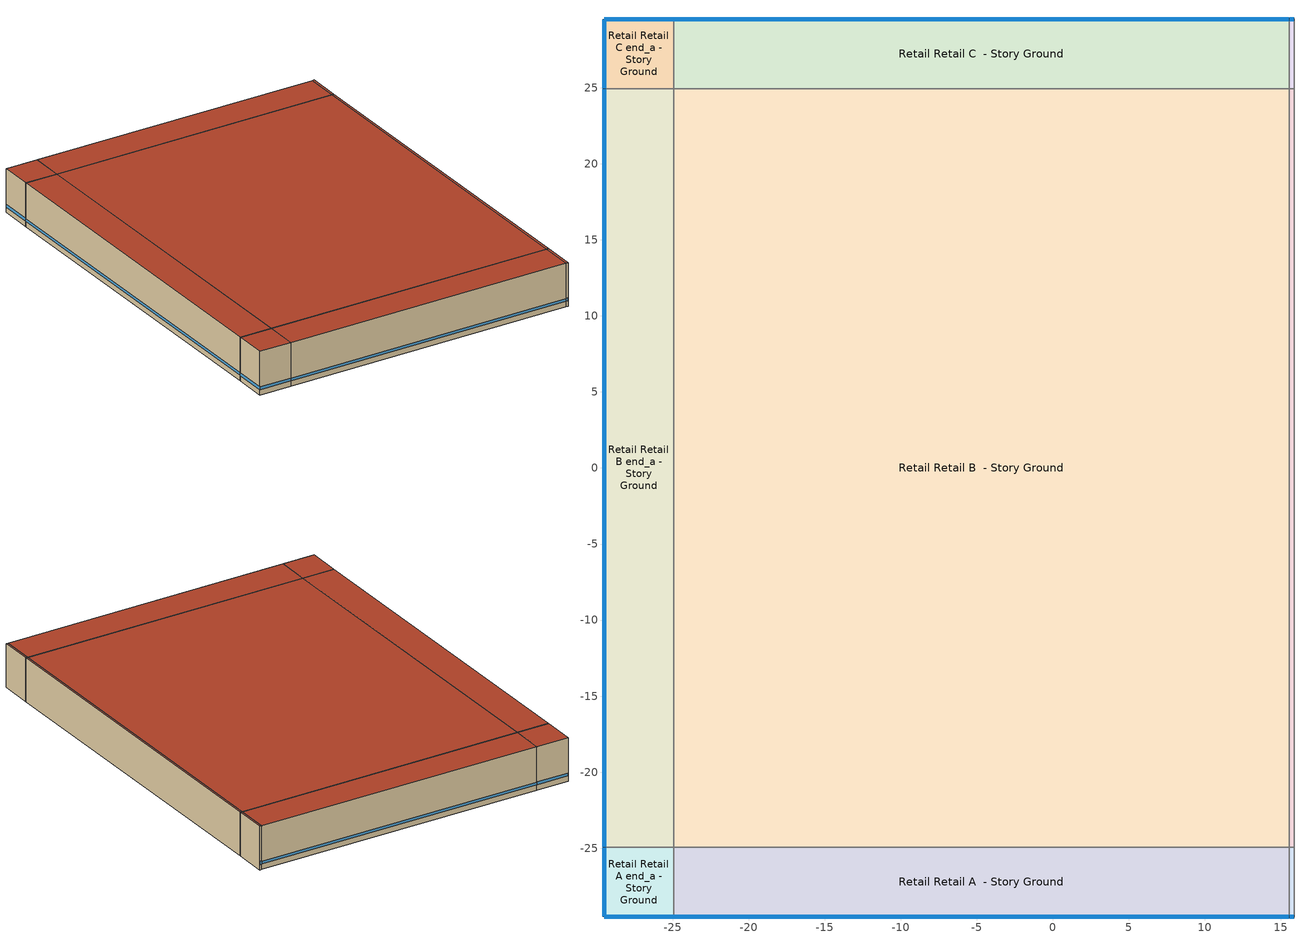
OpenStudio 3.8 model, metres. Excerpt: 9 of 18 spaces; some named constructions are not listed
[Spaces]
Retail Retail A end_a - Story Ground
 floor ground (Foundation F 126 Perim 914 Area 209): -29.51,-29.51 -29.51,-24.94 -24.94,-24.94 -24.94,-29.51 z0
 wall outside: -29.51,-24.94 -29.51,-29.51 -24.94,-29.51 z0:6.1
 wall to Retail Retail B end_a - Story Ground: -24.94,-24.94 -29.51,-24.94 z0:6.1
 wall to Retail Retail A  - Story Ground: -24.94,-29.51 -24.94,-24.94 z0:6.1
 window (Window U-0.75 SHGC 0.48): -29.51,-24.97 -29.51,-29.49 / -29.49,-29.51 -24.97,-29.51 z0.76:1.13
 roof outside: -24.94,-29.51 -24.94,-24.94 -29.51,-24.94 -29.51,-29.51 z6.1
Retail Retail B end_a - Story Ground
 floor ground (Foundation F 126 Perim 4988 Area 22805): -29.51,-24.94 -29.51,24.94 -24.94,24.94 -24.94,-24.94 z0
 wall outside: -29.51,24.94 -29.51,-24.94 z0:6.1
 wall to Retail Retail C end_a - Story Ground: -24.94,24.94 -29.51,24.94 z0:6.1
 wall to Retail Retail B  - Story Ground: -24.94,-24.94 -24.94,24.94 z0:6.1
 window (Window U-0.75 SHGC 0.48): -29.51,24.91 -29.51,-24.91 z0.76:1.13
 roof outside: -24.94,-24.94 -24.94,24.94 -29.51,24.94 -29.51,-24.94 z6.1
Retail Retail C end_a - Story Ground
 floor ground (Foundation F 126 Perim 914 Area 209): -29.51,24.94 -29.51,29.51 -24.94,29.51 -24.94,24.94 z0
 wall outside: -24.94,29.51 -29.51,29.51 -29.51,24.94 z0:6.1
 wall to Retail Retail C  - Story Ground: -24.94,24.94 -24.94,29.51 z0:6.1
 window (Window U-0.75 SHGC 0.48): -29.51,29.49 -29.51,24.97 / -24.97,29.51 -29.49,29.51 z0.76:1.13
 roof outside: -24.94,24.94 -24.94,29.51 -29.51,29.51 -29.51,24.94 z6.1
Retail Retail A  - Story Ground
 floor ground (Foundation F 126 Perim 4049 Area 18513): -24.94,-29.51 -24.94,-24.94 15.55,-24.94 15.55,-29.51 z0
 wall outside: -24.94,-29.51 15.55,-29.51 z0:6.1
 wall to Retail Retail B  - Story Ground: 15.55,-24.94 -24.94,-24.94 z0:6.1
 wall to Retail Entry A  - Story Ground: 15.55,-29.51 15.55,-24.94 z0:6.1
 window (Window U-0.75 SHGC 0.48): -24.91,-29.51 15.53,-29.51 z0.76:1.13
 roof outside: 15.55,-29.51 15.55,-24.94 -24.94,-24.94 -24.94,-29.51 z6.1
Retail Retail B  - Story Ground
 floor ground (Foundation F 126 Perim 0 Area 20198): -24.94,-24.94 -24.94,24.94 15.55,24.94 15.55,-24.94 z0
 wall to Retail Retail C  - Story Ground: 15.55,24.94 -24.94,24.94 z0:6.1
 wall to Retail Entry B  - Story Ground: 15.55,-24.94 15.55,24.94 z0:6.1
 roof outside: 15.55,-24.94 15.55,24.94 -24.94,24.94 -24.94,-24.94 z6.1
Retail Retail C  - Story Ground
 floor ground (Foundation F 126 Perim 4049 Area 18513): -24.94,24.94 -24.94,29.51 15.55,29.51 15.55,24.94 z0
 wall outside: 15.55,29.51 -24.94,29.51 z0:6.1
 wall to Retail Entry C  - Story Ground: 15.55,24.94 15.55,29.51 z0:6.1
 window (Window U-0.75 SHGC 0.48): 15.53,29.51 -24.91,29.51 z0.76:1.13
 roof outside: 15.55,24.94 15.55,29.51 -24.94,29.51 -24.94,24.94 z6.1
Retail Entry A  - Story Ground
 floor ground (Foundation F 126 Perim 031 Area 14): 15.55,-29.51 15.55,-24.94 15.86,-24.94 15.86,-29.51 z0
 wall outside: 15.55,-29.51 15.86,-29.51 z0:6.1
 wall to Retail Entry B  - Story Ground: 15.86,-24.94 15.55,-24.94 z0:6.1
 wall to Retail Point_of_Sale A  - Story Ground: 15.86,-29.51 15.86,-24.94 z0:6.1
 window (Window U-0.75 SHGC 0.48): 15.58,-29.51 15.83,-29.51 z0.76:1.2
 roof outside: 15.86,-29.51 15.86,-24.94 15.55,-24.94 15.55,-29.51 z6.1
Retail Entry B  - Story Ground
 floor ground (Foundation F 126 Perim 0 Area 1531): 15.55,-24.94 15.55,24.94 15.86,24.94 15.86,-24.94 z0
 wall to Retail Entry C  - Story Ground: 15.86,24.94 15.55,24.94 z0:6.1
 wall to Retail Point_of_Sale B  - Story Ground: 15.86,-24.94 15.86,24.94 z0:6.1
 roof outside: 15.86,-24.94 15.86,24.94 15.55,24.94 15.55,-24.94 z6.1
Retail Entry C  - Story Ground
 floor ground (Foundation F 126 Perim 031 Area 14): 15.55,24.94 15.55,29.51 15.86,29.51 15.86,24.94 z0
 wall outside: 15.86,29.51 15.55,29.51 z0:6.1
 wall to Retail Point_of_Sale C  - Story Ground: 15.86,24.94 15.86,29.51 z0:6.1
 window (Window U-0.75 SHGC 0.48): 15.83,29.51 15.58,29.51 z0.76:1.2
 roof outside: 15.86,24.94 15.86,29.51 15.55,29.51 15.55,24.94 z6.1
[SizingPeriod:DesignDay] Barometric Pressure {Pa}=98592; Wind Speed {m/s}=4.3; Wind Direction {deg}=230; Rain Indicator=No; Snow Indicator=No; Day of Month=21; Day Type=SummerDesignDay; Daylight Saving Time Indicator=No; Humidity Condition Type=Wetbulb; Dry-Bulb Temperature Range Modifier Type=DefaultMultipliers; Solar Model Indicator=ASHRAETau
Name | Maximum Dry-Bulb Temperature {C} | Daily Dry-Bulb Temperature Range {deltaC} | Month | Wetbulb or DewPoint at Maximum Dry-Bulb {C} | ASHRAE Clear Sky Optical Depth for Beam Irradiance | ASHRAE Clear Sky Optical Depth for Diffuse Irradiance
Mount Pleasant Muni October .4% Condns DB=>MCWB 1 | 27.8 | 10.5 | 10 | 21.4 | 0.317 | 2.55
Mount Pleasant Muni September .4% Condns DB=>MCWB 1 | 31.3 | 12.6 | 9 | 20.4 | 0.385 | 2.327
[Schedule:Ruleset]
Name | Default Day Schedule | Summer Design Day Schedule | Winter Design Day Schedule
Mercantile_Retail BLDG_LIGHT_EndUseData BPR Adjusted | Mercantile_Retail BLDG_LIGHT_EndUseData Default 1 | Mercantile_Retail BLDG_LIGHT_EndUseData Summer Design Day 1 | Mercantile_Retail BLDG_LIGHT_EndUseData Winter Design Day 1
Mercantile_Retail BLDG_EQUIP_EndUseData BPR Adjusted | Mercantile_Retail BLDG_EQUIP_EndUseData Default 1 | Mercantile_Retail BLDG_EQUIP_EndUseData Summer Design Day 1 | Mercantile_Retail BLDG_EQUIP_EndUseData Winter Design Day 1
[Schedule:Day]
Mercantile_Retail BLDG_LIGHT_EndUseData Sun Day: Average, 0, 15, 0, 0, 30, 0.0015633, 0, 45, 0.0031266, 1, 0, 0.0046899, 1, 15, 0.00625321, 1, 30, 0.00781651, 1, 45, 0.00937981, 2, 0, 0.0109431, 2, 15, 0.0125064, 2, 30, 0.0140697, 2, 45, 0.015633, 3, 0, 0.0171963, 3, 15, 0.0434491, 3, 30, 0.069702, 3, 45, 0.0959548, 4, 0, 0.122208, 4, 15, 0.204472, 4, 30, 0.286736, 4, 45, 0.369001, 5, 0, 0.451265, 5, 15, 0.542652, 5, 30, 0.63404, 5, 45, 0.725427, 6, 0, 0.816815, 6, 15, 0.854033, 6, 30, 0.891252, 6, 45, 0.928471, 7, 0, 0.965689, 7, 15, 0.966639, 7, 30, 0.967589, 7, 45, 0.968539, 8, 0, 0.969489, 8, 15, 0.969517, 8, 30, 0.969545, 8, 45, 0.969573, 9, 0, 0.969601, 9, 15, 0.969629, 9, 30, 0.969657, 9, 45, 0.969685, 10, 0, 0.969713, 10, 15, 0.969741, 10, 30, 0.96977, 10, 45, 0.969798, 11, 0, 0.969826, 11, 7, 0.96984, 11, 22, 0.969934, 11, 37, 0.970029, 11, 52, 0.970123, 12, 7, 0.970218, 12, 22, 0.970233, 12, 37, 0.970248, 12, 52, 0.970263, 13, 7, 0.970279, 13, 22, 0.970226, 13, 37, 0.970172, 13, 52, 0.970119, 14, 7, 0.970066, 14, 22, 0.970038, 14, 37, 0.97001, 14, 52, 0.969981, 15, 7, 0.969953, 15, 22, 0.969925, 15, 37, 0.969896, 15, 52, 0.969868, 16, 7, 0.969839, 16, 22, 0.969811, 16, 37, 0.969783, 16, 52, 0.969754, 17, 7, 0.969726, 17, 15, 0.969712, 17, 30, 0.969161, 17, 45, 0.96861, 18, 0, 0.968059, 18, 15, 0.967508, 18, 30, 0.958892, 18, 45, 0.950276, 19, 0, 0.94166, 19, 15, 0.933044, 19, 30, 0.894636, 19, 45, 0.856229, 20, 0, 0.817822, 20, 15, 0.779415, 20, 30, 0.726871, 20, 45, 0.674327, 21, 0, 0.621783, 21, 15, 0.569239, 21, 30, 0.520663, 21, 45, 0.472088, 22, 0, 0.423513, 22, 15, 0.374937, 22, 30, 0.319647, 22, 45, 0.264356, 23, 0, 0.209065, 23, 15, 0.153775, 23, 30, 0.128156, 23, 45, 0.102538, 24, 0, 0.076919
Mercantile_Retail BLDG_EQUIP_EndUseData Wknd Day; autogen Schedule Rule 7 1_day_sch: Average, 0, 15, 0.164575, 0, 30, 0.137827, 0, 45, 0.133779, 1, 0, 0.129731, 1, 15, 0.125682, 1, 30, 0.121634, 1, 45, 0.114223, 2, 0, 0.106812, 2, 15, 0.0994016, 2, 30, 0.0919909, 2, 45, 0.0845116, 3, 0, 0.0770322, 3, 15, 0.0695529, 3, 30, 0.0620736, 3, 45, 0.0568587, 4, 0, 0.0516437, 4, 15, 0.0464288, 4, 30, 0.0412139, 4, 45, 0.0397729, 5, 0, 0.0383319, 5, 15, 0.036891, 5, 30, 0.03545, 5, 45, 0.0404591, 6, 0, 0.0454682, 6, 15, 0.0504772, 6, 30, 0.0554863, 6, 45, 0.062897, 7, 0, 0.0703077, 7, 15, 0.0777184, 7, 30, 0.0851291, 7, 45, 0.0941866, 8, 0, 0.103244, 8, 15, 0.112302, 8, 30, 0.121359, 8, 45, 0.13323, 9, 0, 0.145101, 9, 15, 0.156972, 9, 30, 0.168843, 9, 45, 0.175842, 10, 0, 0.182841, 10, 15, 0.18984, 10, 30, 0.196839, 10, 45, 0.204249, 11, 0, 0.21166, 11, 15, 0.219071, 11, 30, 0.226481, 11, 45, 0.240342, 12, 0, 0.254203, 12, 15, 0.268064, 12, 30, 0.281924, 12, 45, 0.300657, 13, 0, 0.319389, 13, 15, 0.338122, 13, 30, 0.356855, 13, 45, 0.380116, 14, 0, 0.403377, 14, 15, 0.426639, 14, 30, 0.4499, 14, 45, 0.478102, 15, 0, 0.506304, 15, 15, 0.534506, 15, 30, 0.562707, 15, 45, 0.584116, 16, 0, 0.605525, 16, 15, 0.626933, 16, 30, 0.648342, 16, 45, 0.660899, 17, 0, 0.673456, 17, 15, 0.686013, 17, 30, 0.69857, 17, 45, 0.701178, 18, 0, 0.703785, 18, 15, 0.706393, 18, 30, 0.709, 18, 45, 0.702687, 19, 0, 0.696374, 19, 15, 0.690062, 19, 30, 0.683749, 19, 45, 0.668104, 20, 0, 0.652459, 20, 15, 0.636814, 20, 30, 0.62117, 20, 45, 0.596879, 21, 0, 0.572588, 21, 15, 0.548298, 21, 30, 0.524007, 21, 45, 0.4921, 22, 0, 0.460193, 22, 15, 0.428286, 22, 30, 0.396378, 22, 45, 0.358488, 23, 0, 0.320597, 23, 15, 0.282707, 23, 30, 0.244816, 23, 45, 0.218069, 24, 0, 0.191322
autogen Mercantile_Retail BLDG_LIGHT_EndUseData 1_day_sch: Average, 0, 15, 0.0329501, 0, 30, 0.0198038, 0, 45, 0.0174198, 1, 0, 0.0150358, 1, 15, 0.0126519, 1, 30, 0.0102679, 1, 45, 0.00819161, 2, 0, 0.00611536, 2, 15, 0.0040391, 2, 30, 0.00196284, 2, 45, 0.00147213, 3, 0, 0.000981422, 3, 15, 0.000490711, 3, 30, 0, 3, 45, 0.00190581, 4, 0, 0.00381163, 4, 15, 0.00571744, 4, 30, 0.00762326, 4, 45, 0.0142924, 5, 0, 0.0209616, 5, 15, 0.0276308, 5, 30, 0.0343, 5, 45, 0.0514696, 6, 0, 0.0686393, 6, 15, 0.0858089, 6, 30, 0.102979, 6, 45, 0.163522, 7, 0, 0.224066, 7, 15, 0.28461, 7, 30, 0.345154, 7, 45, 0.448142, 8, 0, 0.551131, 8, 15, 0.65412, 8, 30, 0.757108, 8, 45, 0.802814, 9, 0, 0.84852, 9, 15, 0.894225, 9, 30, 0.939931, 9, 45, 0.94742, 10, 0, 0.95491, 10, 15, 0.9624, 10, 30, 0.969889, 10, 45, 0.970082, 11, 0, 0.970275, 11, 15, 0.970468, 11, 30, 0.970661, 11, 45, 0.9707, 12, 0, 0.970739, 12, 15, 0.970778, 12, 30, 0.970817, 12, 45, 0.970881, 13, 0, 0.970945, 13, 15, 0.971009, 13, 30, 0.971073, 13, 45, 0.971138, 14, 0, 0.971204, 14, 15, 0.971269, 14, 30, 0.971334, 14, 45, 0.971335, 15, 0, 0.971336, 15, 15, 0.971337, 15, 30, 0.971338, 15, 45, 0.971346, 16, 0, 0.971354, 16, 15, 0.971361, 16, 30, 0.971369, 16, 45, 0.971329, 17, 0, 0.971288, 17, 15, 0.971247, 17, 30, 0.971207, 17, 45, 0.971116, 18, 0, 0.971026, 18, 15, 0.970936, 18, 30, 0.970845, 18, 45, 0.970686, 19, 0, 0.970527, 19, 15, 0.970367, 19, 30, 0.970208, 19, 45, 0.969345, 20, 0, 0.968483, 20, 15, 0.96762, 20, 30, 0.966758, 20, 45, 0.933076, 21, 0, 0.899394, 21, 15, 0.865712, 21, 30, 0.83203, 21, 45, 0.717139, 22, 0, 0.602248, 22, 15, 0.487357, 22, 30, 0.372466, 22, 45, 0.297447, 23, 0, 0.222427, 23, 15, 0.147408, 23, 30, 0.0723891, 23, 45, 0.0592428, 24, 0, 0.0460965
Mercantile_Retail BLDG_LIGHT_EndUseData Default 1: No, 0, 15, 0.0329501, 0, 30, 0.0198038, 0, 45, 0.0174198, 1, 0, 0.0150358, 1, 15, 0.0126519, 1, 30, 0.0102679, 1, 45, 0.00819161, 2, 0, 0.00611536, 2, 15, 0.0040391, 2, 30, 0.00196284, 2, 45, 0.00147213, 3, 0, 0.000981422, 3, 15, 0.000490711, 3, 30, 0, 3, 45, 0.00190581, 4, 0, 0.00381163, 4, 15, 0.00571744, 4, 30, 0.00762326, 4, 45, 0.0142924, 5, 0, 0.0209616, 5, 15, 0.0276308, 5, 30, 0.0343, 5, 45, 0.0514696, 6, 0, 0.0686393, 6, 15, 0.0858089, 6, 30, 0.102979, 6, 45, 0.163522, 7, 0, 0.224066, 7, 15, 0.28461, 7, 30, 0.345154, 7, 45, 0.448142, 8, 0, 0.551131, 8, 15, 0.65412, 8, 30, 0.757108, 8, 45, 0.802814, 9, 0, 0.84852, 9, 15, 0.894225, 9, 30, 0.939931, 9, 45, 0.94742, 10, 0, 0.95491, 10, 15, 0.9624, 10, 30, 0.969889, 10, 45, 0.970082, 11, 0, 0.970275, 11, 15, 0.970468, 11, 30, 0.970661, 11, 45, 0.9707, 12, 0, 0.970739, 12, 15, 0.970778, 12, 30, 0.970817, 12, 45, 0.970881, 13, 0, 0.970945, 13, 15, 0.971009, 13, 30, 0.971073, 13, 45, 0.971138, 14, 0, 0.971204, 14, 15, 0.971269, 14, 30, 0.971334, 14, 45, 0.971335, 15, 0, 0.971336, 15, 15, 0.971337, 15, 30, 0.971338, 15, 45, 0.971346, 16, 0, 0.971354, 16, 15, 0.971361, 16, 30, 0.971369, 16, 45, 0.971329, 17, 0, 0.971288, 17, 15, 0.971247, 17, 30, 0.971207, 17, 45, 0.971116, 18, 0, 0.971026, 18, 15, 0.970936, 18, 30, 0.970845, 18, 45, 0.970686, 19, 0, 0.970527, 19, 15, 0.970367, 19, 30, 0.970208, 19, 45, 0.969345, 20, 0, 0.968483, 20, 15, 0.96762, 20, 30, 0.966758, 20, 45, 0.933076, 21, 0, 0.899394, 21, 15, 0.865712, 21, 30, 0.83203, 21, 45, 0.717139, 22, 0, 0.602248, 22, 15, 0.487357, 22, 30, 0.372466, 22, 45, 0.297447, 23, 0, 0.222427, 23, 15, 0.147408, 23, 30, 0.0723891, 23, 45, 0.0592428, 24, 0, 0.0460965
Mercantile_Retail BLDG_LIGHT_EndUseData Summer Design Day 1; Mercantile_Retail BLDG_EQUIP_EndUseData Summer Design Day 1: 24, 0, 1
Mercantile_Retail BLDG_LIGHT_EndUseData Winter Design Day 1; Mercantile_Retail BLDG_EQUIP_EndUseData Winter Design Day 1: 24, 0, 0
Mercantile_Retail BLDG_EQUIP_EndUseData Default 1: No, 0, 15, 0.0682631, 0, 30, 0.0620576, 0, 45, 0.0558521, 1, 0, 0.0496466, 1, 15, 0.0434411, 1, 30, 0.0424321, 1, 45, 0.041423, 2, 0, 0.040414, 2, 15, 0.039405, 2, 30, 0.0404645, 2, 45, 0.0415239, 3, 0, 0.0425834, 3, 15, 0.0436429, 3, 30, 0.0454087, 3, 45, 0.0471745, 4, 0, 0.0489403, 4, 15, 0.0507061, 4, 30, 0.0554989, 4, 45, 0.0602918, 5, 0, 0.0650846, 5, 15, 0.0698775, 5, 30, 0.0799677, 5, 45, 0.090058, 6, 0, 0.100148, 6, 15, 0.110238, 6, 30, 0.13274, 6, 45, 0.155241, 7, 0, 0.177742, 7, 15, 0.200243, 7, 30, 0.238245, 7, 45, 0.276246, 8, 0, 0.314247, 8, 3, 0.323748, 8, 18, 0.51332, 8, 33, 0.555978, 8, 48, 0.598637, 8, 52, 0.609301, 9, 7, 0.634779, 9, 22, 0.660257, 9, 37, 0.685735, 9, 52, 0.711212, 10, 7, 0.723422, 10, 22, 0.735631, 10, 37, 0.74784, 10, 52, 0.760049, 11, 7, 0.764237, 11, 22, 0.768424, 11, 37, 0.772611, 11, 52, 0.776799, 12, 7, 0.779842, 12, 22, 0.782884, 12, 37, 0.785927, 12, 41, 0.786687, 12, 56, 0.7881, 13, 11, 0.777606, 13, 26, 0.767112, 13, 30, 0.764489, 13, 45, 0.749505, 14, 0, 0.734521, 14, 15, 0.719537, 14, 30, 0.704553, 14, 45, 0.681396, 15, 0, 0.658239, 15, 15, 0.635082, 15, 30, 0.611925, 15, 45, 0.582411, 16, 0, 0.552897, 16, 15, 0.523383, 16, 30, 0.493869, 16, 45, 0.46493, 17, 0, 0.435991, 17, 15, 0.407053, 17, 30, 0.378114, 17, 45, 0.351203, 18, 0, 0.324293, 18, 15, 0.297382, 18, 30, 0.270471, 18, 45, 0.243228, 19, 0, 0.215984, 19, 15, 0.18874, 19, 30, 0.161497, 19, 45, 0.146614, 20, 0, 0.131731, 20, 15, 0.116848, 20, 30, 0.101964, 20, 45, 0.0997177, 21, 0, 0.0974709, 21, 15, 0.0952241, 21, 30, 0.0929774, 21, 45, 0.0907306, 22, 0, 0.0884839, 22, 15, 0.0862371, 22, 30, 0.0839904, 22, 45, 0.0817436, 23, 0, 0.0794968, 23, 15, 0.0772501, 23, 30, 0.0750033, 23, 45, 0.0727566, 24, 0, 0.0705098
[Schedule:Rule] Apply Sunday=Yes
Name | Schedule Ruleset | Rule Order | Day Schedule | Date Specification Type | Start Month | Start Day | End Month | End Day | Apply Monday | Apply Tuesday | Apply Wednesday | Apply Thursday | Apply Friday | Apply Saturday | Specific Month 1 | Specific Day 1 | Specific Month 2 | Specific Day 2 | Specific Month 3 | Specific Day 3 | Specific Month 4 | Specific Day 4 | Specific Month 5 | Specific Day 5 | Specific Month 6 | Specific Day 6 | Specific Month 7 | Specific Day 7 | Specific Month 8 | Specific Day 8 | Specific Month 9 | Specific Day 9 | Specific Month 10 | Specific Day 10 | Specific Month 11 | Specific Day 11 | Specific Month 12 | Specific Day 12 | Specific Month 13 | Specific Day 13 | Specific Month 14 | Specific Day 14 | Specific Month 15 | Specific Day 15 | Specific Month 16 | Specific Day 16 | Specific Month 17 | Specific Day 17 | Specific Month 18 | Specific Day 18 | Specific Month 19 | Specific Day 19 | Specific Month 20 | Specific Day 20 | Specific Month 21 | Specific Day 21 | Specific Month 22 | Specific Day 22 | Specific Month 23 | Specific Day 23 | Specific Month 24 | Specific Day 24 | Specific Month 25 | Specific Day 25 | Specific Month 26 | Specific Day 26 | Specific Month 27 | Specific Day 27 | Specific Month 28 | Specific Day 28 | Specific Month 29 | Specific Day 29 | Specific Month 30 | Specific Day 30 | Specific Month 31 | Specific Day 31 | Specific Month 32 | Specific Day 32 | Specific Month 33 | Specific Day 33 | Specific Month 34 | Specific Day 34 | Specific Month 35 | Specific Day 35 | Specific Month 36 | Specific Day 36 | Specific Month 37 | Specific Day 37 | Specific Month 38 | Specific Day 38 | Specific Month 39 | Specific Day 39 | Specific Month 40 | Specific Day 40 | Specific Month 41 | Specific Day 41 | Specific Month 42 | Specific Day 42 | Specific Month 43 | Specific Day 43 | Specific Month 44 | Specific Day 44 | Specific Month 45 | Specific Day 45 | Specific Month 46 | Specific Day 46 | Specific Month 47 | Specific Day 47 | Specific Month 48 | Specific Day 48 | Specific Month 49 | Specific Day 49 | Specific Month 50 | Specific Day 50 | Specific Month 51 | Specific Day 51 | Specific Month 52 | Specific Day 52
Schedule Rule 14 | Mercantile_Retail BLDG_LIGHT_EndUseData BPR Adjusted | 0 | Mercantile_Retail BLDG_LIGHT_EndUseData Sun Day | DateRange | 1 | 1 | 12 | 31
autogen Mercantile_Retail BLDG_LIGHT_EndUseData 2 | Mercantile_Retail BLDG_LIGHT_EndUseData BPR Adjusted | 1 | autogen Mercantile_Retail BLDG_LIGHT_EndUseData 1_day_sch | SpecificDates |  |  |  |  | Yes | Yes | Yes | Yes | Yes | Yes | 1 | 6 | 1 | 13 | 1 | 20 | 1 | 27 | 2 | 3 | 2 | 10 | 2 | 17 | 2 | 24 | 3 | 3 | 3 | 10 | 3 | 17 | 3 | 24 | 3 | 31 | 4 | 7 | 4 | 14 | 4 | 21 | 4 | 28 | 5 | 5 | 5 | 12 | 5 | 19 | 5 | 26 | 6 | 2 | 6 | 9 | 6 | 16 | 6 | 23 | 6 | 30 | 7 | 7 | 7 | 14 | 7 | 21 | 7 | 28 | 8 | 4 | 8 | 11 | 8 | 18 | 8 | 25 | 9 | 1 | 9 | 8 | 9 | 15 | 9 | 22 | 9 | 29 | 10 | 6 | 10 | 13 | 10 | 20 | 10 | 27 | 11 | 3 | 11 | 10 | 11 | 17 | 11 | 24 | 12 | 1 | 12 | 8 | 12 | 15 | 12 | 22 | 12 | 29
Schedule Rule 15 | Mercantile_Retail BLDG_EQUIP_EndUseData BPR Adjusted | 0 | Mercantile_Retail BLDG_EQUIP_EndUseData Wknd Day | DateRange | 1 | 1 | 12 | 31 |  |  |  |  |  | Yes
autogen Schedule Rule 7 2 | Mercantile_Retail BLDG_EQUIP_EndUseData BPR Adjusted | 1 | autogen Schedule Rule 7 1_day_sch | SpecificDates |  |  |  |  | Yes | Yes | Yes | Yes | Yes | Yes | 1 | 7 | 1 | 14 | 1 | 21 | 1 | 28 | 2 | 4 | 2 | 11 | 2 | 18 | 2 | 25 | 3 | 4 | 3 | 11 | 3 | 18 | 3 | 25 | 4 | 1 | 4 | 8 | 4 | 15 | 4 | 22 | 4 | 29 | 5 | 6 | 5 | 13 | 5 | 20 | 5 | 27 | 6 | 3 | 6 | 10 | 6 | 17 | 6 | 24 | 7 | 1 | 7 | 8 | 7 | 15 | 7 | 22 | 7 | 29 | 8 | 5 | 8 | 12 | 8 | 19 | 8 | 26 | 9 | 2 | 9 | 9 | 9 | 16 | 9 | 23 | 9 | 30 | 10 | 7 | 10 | 14 | 10 | 21 | 10 | 28 | 11 | 4 | 11 | 11 | 11 | 18 | 11 | 25 | 12 | 2 | 12 | 9 | 12 | 16 | 12 | 23 | 12 | 30
[Schedule:Constant]
Always Off Discrete: Value=0
[Curve:Exponent] Coefficient1 Constant=1; Coefficient2 Constant=0; Coefficient3 Constant=0; Minimum Value of x=0; Maximum Value of x=1
Fan On Off Power Curve; Fan On Off Power Curve 1; Fan On Off Power Curve 2; Fan On Off Power Curve 3; Fan On Off Power Curve 4; Fan On Off Power Curve 5; Fan On Off Power Curve 6; Fan On Off Power Curve 7; Fan On Off Power Curve 8; Fan On Off Power Curve 9; Fan On Off Power Curve 10; Fan On Off Power Curve 11; Fan On Off Power Curve 12; Fan On Off Power Curve 13; Fan On Off Power Curve 14
[Curve:Cubic] Coefficient1 Constant=1; Coefficient2 x=0; Coefficient3 x**2=0; Coefficient4 x**3=0
Name | Minimum Value of x | Maximum Value of x
Fan On Off Efficiency Curve; Fan On Off Efficiency Curve 1; Fan On Off Efficiency Curve 2; Fan On Off Efficiency Curve 3; Fan On Off Efficiency Curve 4; Fan On Off Efficiency Curve 5; Fan On Off Efficiency Curve 6; Fan On Off Efficiency Curve 7; Fan On Off Efficiency Curve 8; Fan On Off Efficiency Curve 9; Fan On Off Efficiency Curve 10; Fan On Off Efficiency Curve 11; Fan On Off Efficiency Curve 12; Fan On Off Efficiency Curve 13; Fan On Off Efficiency Curve 14 | 0 | 1
DOE Ref DX Clg Coil Cool-CAP-fFlow; DOE Ref DX Clg Coil Cool-EIR-fFlow | -100 | 100
[Curve:Biquadratic] Minimum Value of x=-100; Maximum Value of x=100; Minimum Value of y=-100; Maximum Value of y=100
Name | Coefficient1 Constant | Coefficient2 x | Coefficient3 x**2 | Coefficient4 y | Coefficient5 y**2 | Coefficient6 x*y
DOE Ref DX Clg Coil Cool-Cap-fT | 0.971212 | -0.0152755 | 0.00144345 | -0.00039321 | -6.8364e-06 | -0.000290596
DOE Ref DX Clg Coil Cool-EIR-fT | 0.286871 | 0.0239022 | -0.000810648 | 0.0134585 | 0.000338936 | -0.000487004
[Curve:Quadratic]
DOE Ref DX Clg Coil Cool-PLF-fPLR: Coefficient1 Constant=0.909496; Coefficient2 x=0.0986477; Coefficient3 x**2=-0.00819488; Minimum Value of x=0; Maximum Value of x=1
